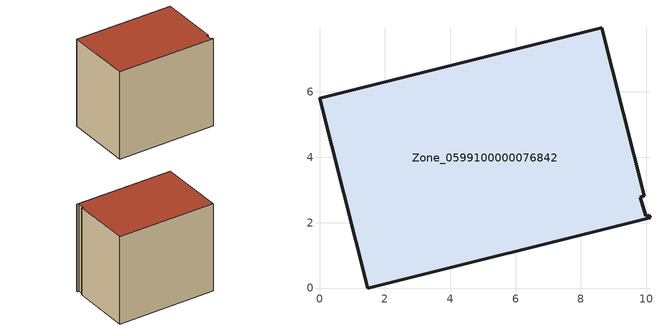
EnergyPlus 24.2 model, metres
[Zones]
Zone_0599100000076842
 floor ground (C_G): 9.82,2.77 9.98,2.21 10.1,2.22 10.11,2.16 1.48,0 0,5.8 8.63,7.96 9.94,2.82 z0
 wall outside (C_F): 1.48,0 10.11,2.16 10.1,2.22 9.98,2.21 9.82,2.77 9.94,2.82 8.63,7.96 0,5.8 1.48,0 z0:8.08
 roof outside (C_R): 9.98,2.21 9.82,2.77 9.94,2.82 8.63,7.96 0,5.8 1.48,0 10.11,2.16 10.1,2.22 z8.08
[BUILDING]
Pand.0599100000076842: North Axis=0; Terrain=City; Loads Convergence Tolerance Value=0.04; Temperature Convergence Tolerance Value=0.4; Solar Distribution=FullExterior; Maximum Number of Warmup Days=25; Minimum Number of Warmup Days=1
[Site:Location]
Rotterdam.The.Hague.AP_ZH_NLD Design_Conditions: Latitude=51.96; Longitude=4.45; Time Zone=1; Elevation=-4.5
[SITE:GROUNDTEMPERATURE:BUILDINGSURFACE]
18, 18, 18, 18, 18, 18, 18, 18, 18, 18, 18, 18
[MATERIAL] Thermal Absorptance=0.9; Solar Absorptance=0.7; Visible Absorptance=0.7
Name | Roughness | Thickness | Conductivity | Density | Specific Heat
G.TI.1965-1974 | MediumSmooth | 0.15 | 0.882353 | 540 | 1210
F.TI.1965-1974 | Rough | 0.3 | 0.697674 | 1920 | 840
R.TI.1965-1974 | MediumRough | 0.2 | 0.232558 | 1500 | 1000
[CONSTRUCTION]
C_G: G.TI.1965-1974
C_F: F.TI.1965-1974
C_R: R.TI.1965-1974
[ZONE]
Zone_0599100000076842: Type=1; Multiplier=1; Ceiling Height=Autocalculate; Volume=Autocalculate; Floor Area=autocalculate; Part of Total Floor Area=Yes
[ZONEINFILTRATION:DESIGNFLOWRATE]
Infil_Zone_0599100000076842: Zone or ZoneList or Space or SpaceList=Zone_0599100000076842; Schedule=AlwaysOn; Design Flow Rate Calculation Method=Flow/Area; Flow Rate per Floor Area=0.003; Constant Term Coefficient=1; Temperature Term Coefficient=0; Velocity Term Coefficient=0; Velocity Squared Term Coefficient=0
[HVACTEMPLATE:ZONE:IDEALLOADSAIRSYSTEM]
Zone_0599100000076842: Maximum Heating Supply Air Temperature=50; Minimum Cooling Supply Air Temperature=13; Maximum Heating Supply Air Humidity Ratio=0.0156; Minimum Cooling Supply Air Humidity Ratio=0.0077; Heating Limit=NoLimit; Cooling Limit=NoLimit; Dehumidification Control Type=ConstantSensibleHeatRatio; Cooling Sensible Heat Ratio=0.7; Dehumidification Setpoint=60; Humidification Control Type=None; Humidification Setpoint=30; Outdoor Air Method=None; Outdoor Air Flow Rate per Person=0.00944; Outdoor Air Flow Rate per Zone Floor Area=0; Outdoor Air Flow Rate per Zone=0; Demand Controlled Ventilation Type=None; Outdoor Air Economizer Type=NoEconomizer; Heat Recovery Type=None; Sensible Heat Recovery Effectiveness=0.7; Latent Heat Recovery Effectiveness=0.65
[ZONECONTROL:THERMOSTAT]
ThermostatControl_Zone_0599100000076842: Zone or ZoneList=Zone_0599100000076842; Control Type Schedule=DualSetpointControlType; Control 1=Thermostat_Zone_0599100000076842; Temperature Difference Between Cutout And Setpoint=0
[THERMOSTATSETPOINT:DUALSETPOINT]
Thermostat_Zone_0599100000076842: Heating Setpoint Temperature Schedule=HeatingSetpoint_Zone_0599100000076842; Cooling Setpoint Temperature Schedule=CoolingSetpoint_Zone_0599100000076842
[SCHEDULE:COMPACT]
HeatingSetpoint_Zone_0599100000076842: Through: 12/31, For: AllDays, Until: 24:00, 21
CoolingSetpoint_Zone_0599100000076842: Through: 12/31, For: AllDays, Until: 24:00, 24
DualSetpointControlType: Through: 12/31, For: AllDays, Until: 24:00, 4
AlwaysOn: Through: 12/31, For: AllDays, Until: 24:00, 1
